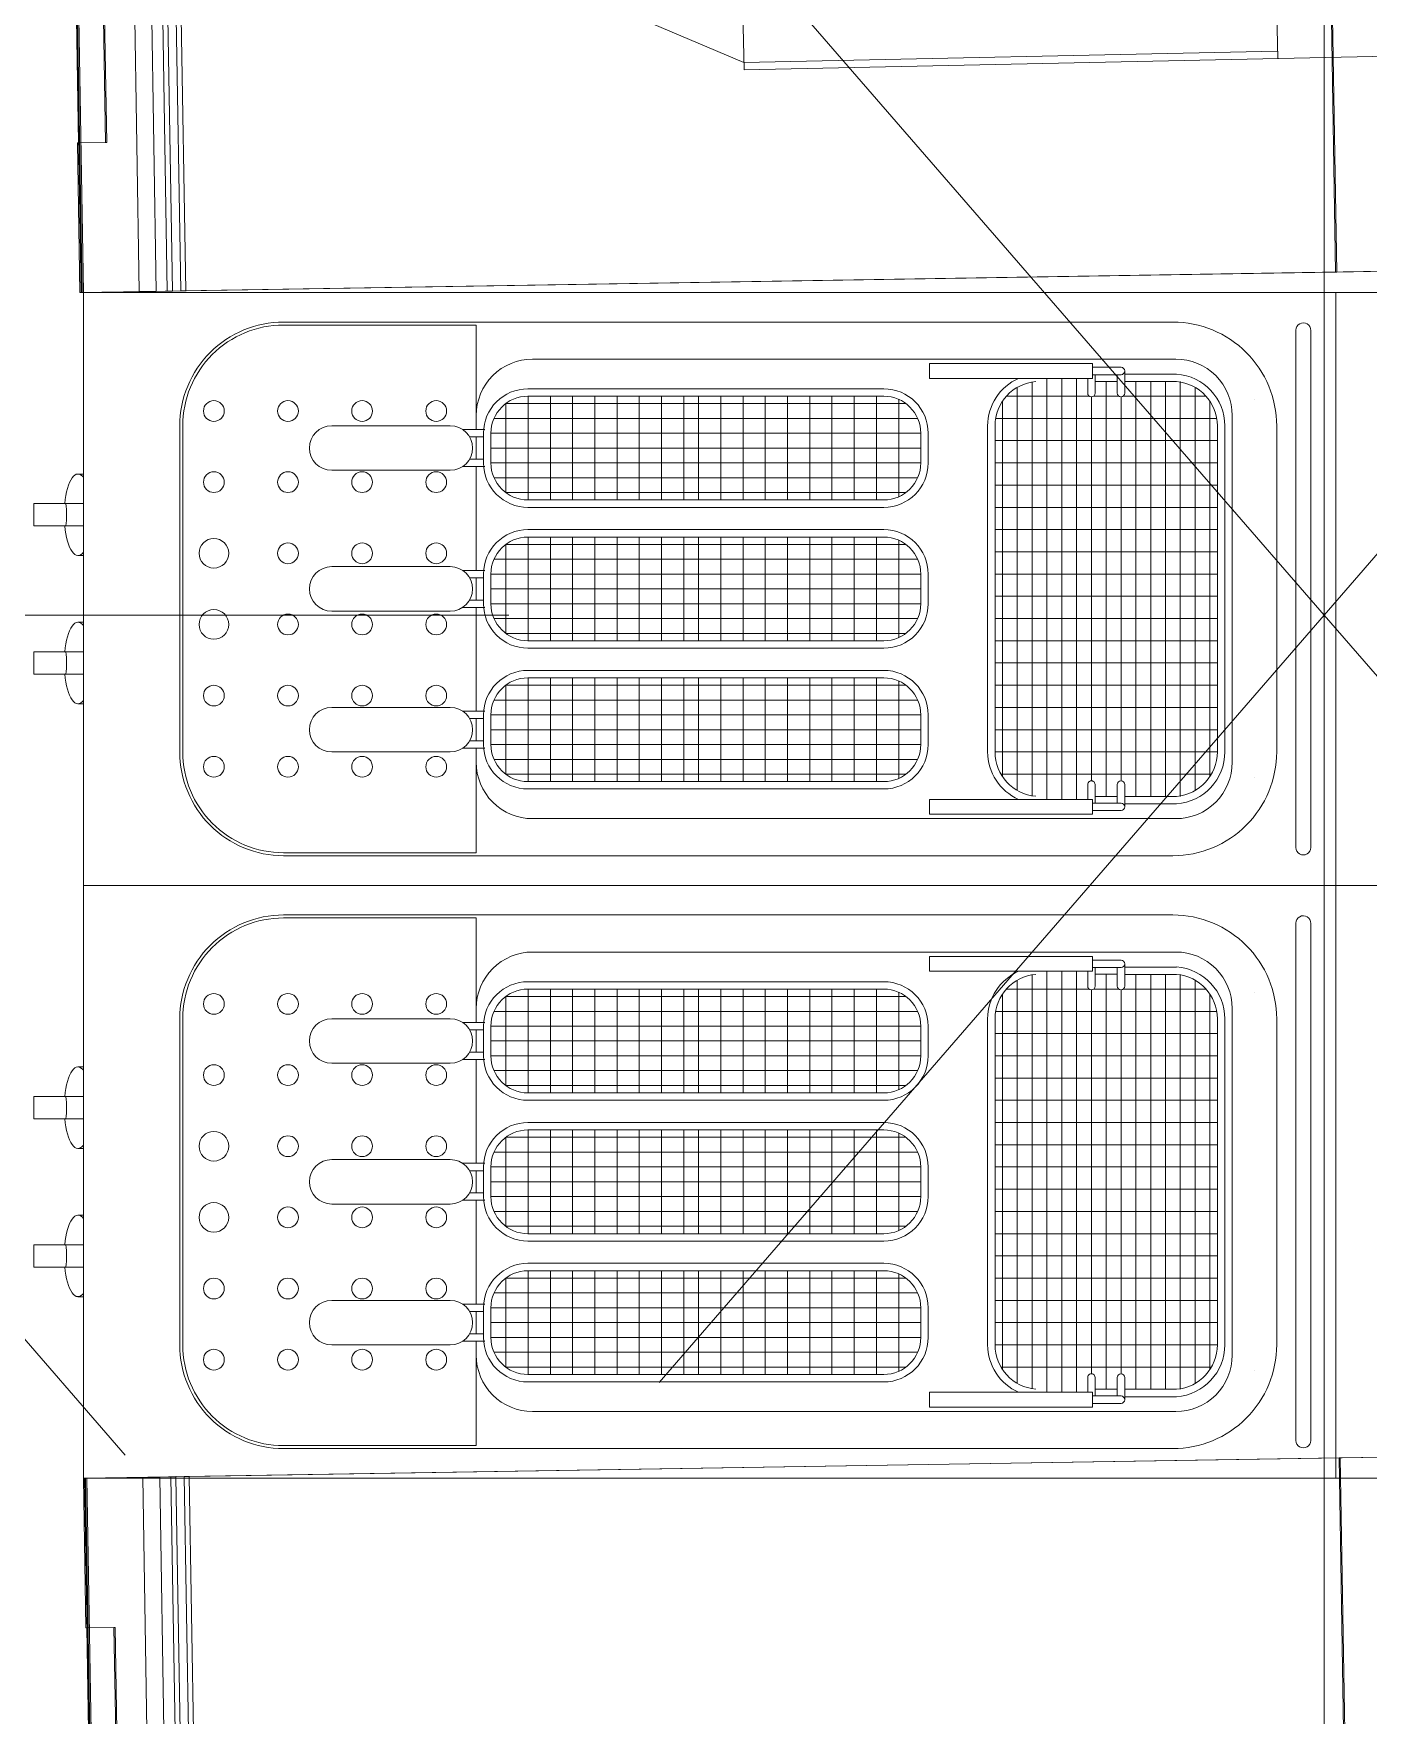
# Model space of a CAD drawing. Header units: millimetres. Extents: x -34838 to 729576, y -214038 to 121482.
# Drawn here: x 574916 to 575816, y -93390 to -92255 of the extents above; entities that cross this region are included whole.
import ezdxf

# ---------------------------------------------------------------- set-up
doc = ezdxf.new("R2010")
doc.units = ezdxf.units.MM
doc.header["$MEASUREMENT"] = 0
doc.linetypes.add('ШТРИХОВА 1_2', pattern=[1300, 750, -550])
doc.layers.add('0_Ном._пера__1', color=7, linetype='Continuous', lineweight=13)

msp = doc.modelspace()

# ---------------------------------------------------------------- linework, layer by layer
at = {"layer": '0_Ном._пера__1', "color": 7, "linetype": 'ШТРИХОВА 1_2', "lineweight": 13}
for p, q in [((574486.2, -91147.6), (575786.2, -92647.6)), ((575786.2, -92647.6), (575786.2, -91147.6)), ((575786.2, -92647.6), (575786.2, -91147.6)), ((577086.2, -91147.6), (575786.2, -92647.6)), ((574486.2, -92647.6), (575786.2, -92647.6)), ((574486.2, -92647.6), (575786.2, -92647.6)), ((574486.2, -94147.6), (575786.2, -92647.6)), ((574486.2, -92647.6), (575786.2, -94147.6)), ((575786.2, -92647.6), (575786.2, -94147.6)), ((577086.2, -92647.6), (575786.2, -92647.6)), ((577086.2, -92647.6), (575786.2, -92647.6)), ((575786.2, -92647.6), (575786.2, -94147.6)), ((577086.2, -94147.6), (575786.2, -92647.6))]:
    msp.add_line(p, q, dxfattribs=at)
at = {"layer": '0_Ном._пера__1', "color": 7, "linetype": 'Continuous', "lineweight": 13}
for p, q in [((575780.9, -91616.3), (575794, -92416.2)), ((575781.6, -91616.3), (575794.7, -92416.2)), ((574936.1, -91630.1), (574949.2, -92430)), ((575001.8, -91629), (575014.8, -92428.9)), ((575018.2, -92428.8), (575005.2, -91628.9)), ((575394.9, -92279.8), (575382.1, -91679.9)), ((575754.9, -92272.1), (575742, -91672.3)), ((574986.8, -92429.3), (574980.3, -92029.4)), ((574998.3, -92429.2), (574991.7, -92029.2)), ((575005.8, -92429), (574999.3, -92029.1)), ((575009.2, -92429), (575002.6, -92029)), ((574947.6, -92430), (574941.6, -92059.7)), ((574948.3, -92430), (574942.3, -92062.5)), ((574945.9, -92329), (574942.7, -92131)), ((574960.9, -92130.7), (574964.1, -92328.7)), ((574964.9, -92328.7), (574961.6, -92130.7)), ((575394.8, -92274.8), (575327.2, -92246.2)), ((575394.8, -92274.8), (575754.8, -92267.1)), ((575394.9, -92279.8), (575854.8, -92270)), ((574945.2, -92329), (574945.9, -92329)), ((574945.9, -92329), (574945.2, -92329)), ((574946.8, -92430), (574945.2, -92329)), ((574964.1, -92328.7), (574945.9, -92329)), ((574964.9, -92328.7), (574945.9, -92329)), ((574964.1, -92328.7), (574964.9, -92328.7)), ((575794, -92416.2), (574949.2, -92430)), ((575014.8, -92428.9), (575864.6, -92415)), ((575794.7, -92416.2), (575794, -92416.2)), ((575869.6, -92414.9), (575794.7, -92416.2)), ((575005.8, -92429), (574946.8, -92430)), ((574946.8, -92430), (574947.6, -92430)), ((574947.6, -92430), (574948.3, -92430)), ((575018.2, -92428.8), (574948.3, -92430)), ((574948.3, -92430), (574998.3, -92429.2)), ((574949.2, -92430), (574948.3, -92430)), ((574998.3, -92429.2), (574987.2, -92429.3)), ((574987.8, -92429.3), (575009.2, -92429)), ((575009.2, -92429), (575005.8, -92429)), ((575014.8, -92428.9), (575018.2, -92428.8)), ((575630, -92477.9), (575520, -92477.9)), ((575520, -92487.9), (575520, -92477.9)), ((575630, -92487.9), (575520, -92487.9)), ((575599.2, -92487.9), (575599.2, -92771.9)), ((575609.2, -92487.9), (575609.2, -92771.9)), ((575619.2, -92487.9), (575619.2, -92771.9)), ((575626.7, -92497.9), (575626.7, -92487.9)), ((575630, -92487.9), (575630, -92477.9)), ((575649.2, -92480.4), (575630, -92480.4)), ((575649.2, -92485.4), (575630, -92485.4)), ((575631.7, -92497.9), (575631.7, -92485.4)), ((575646.7, -92497.9), (575646.7, -92485.4)), ((575651.7, -92497.9), (575651.7, -92482.9)), ((575686.7, -92485), (575651.7, -92485)), ((575249.1, -92494.9), (575489.1, -92494.9)), ((575249.1, -92499.9), (575489.1, -92499.9)), ((575627.7, -92499.9), (575571.8, -92499.9)), ((575579.2, -92494), (575579.2, -92765.9)), ((575589.2, -92490.4), (575589.2, -92769.5)), ((575629.2, -92500.4), (575629.2, -92759.4)), ((575647.7, -92499.9), (575630.7, -92499.9)), ((575639.2, -92489.9), (575639.2, -92769.9)), ((575649.2, -92500.4), (575649.2, -92759.4)), ((575706.6, -92499.9), (575650.7, -92499.9)), ((575686.7, -92490), (575651.7, -92490)), ((575659.2, -92490), (575659.2, -92769.9)), ((575669.2, -92490), (575669.2, -92769.9)), ((575679.2, -92490), (575679.2, -92769.9)), ((575689.2, -92490), (575689.2, -92769.9)), ((575699.2, -92494), (575699.2, -92766)), ((575504.1, -92504.9), (575234.1, -92504.9)), ((575569.2, -92503.4), (575569.2, -92756.5)), ((575709.2, -92503.4), (575709.2, -92756.5)), ((575739.2, -92502.4), (575739.2, -92502.4)), ((575116.7, -92519.9), (575196.7, -92519.9)), ((575220.1, -92522.4), (575204.9, -92522.4)), ((575512, -92514.9), (575226.2, -92514.9)), ((575559.2, -92739.9), (575559.2, -92519.9)), ((575564.2, -92739.9), (575564.2, -92519.9)), ((575713.7, -92514.9), (575564.6, -92514.9)), ((575679.2, -92514.9), (575599.2, -92514.9)), ((575714.2, -92519.9), (575714.2, -92739.9)), ((575719.2, -92519.9), (575719.2, -92739.9)), ((575219.2, -92527.4), (575209.6, -92527.4)), ((575219.1, -92544.9), (575219.1, -92524.9)), ((575514.1, -92524.9), (575224.1, -92524.9)), ((575464.1, -92524.9), (575224.1, -92524.9)), ((575224.1, -92544.9), (575224.1, -92524.9)), ((575514.1, -92524.9), (575514.1, -92544.9)), ((575519.1, -92524.9), (575519.1, -92544.9)), ((575714.2, -92529.9), (575564.2, -92529.9)), ((575219.2, -92542.4), (575209.6, -92542.4)), ((575514.1, -92534.9), (575224.1, -92534.9)), ((575514.1, -92544.9), (575224.1, -92544.9)), ((575464.1, -92544.9), (575224.1, -92544.9)), ((575464.1, -92544.9), (575224.1, -92544.9)), ((575464.1, -92544.9), (575224.1, -92544.9)), ((575714.2, -92544.9), (575564.2, -92544.9)), ((575116.7, -92549.9), (575196.7, -92549.9)), ((575220.1, -92547.4), (575204.9, -92547.4)), ((575512, -92554.9), (575226.2, -92554.9)), ((575462, -92554.9), (575226.2, -92554.9)), ((575462, -92554.9), (575226.2, -92554.9)), ((575504.1, -92564.9), (575234.1, -92564.9)), ((575454.1, -92564.9), (575234.1, -92564.9)), ((575454.1, -92564.9), (575234.1, -92564.9)), ((575714.2, -92559.9), (575564.2, -92559.9)), ((575489.1, -92569.9), (575249.1, -92569.9)), ((575489.1, -92574.9), (575249.1, -92574.9)), ((575439.1, -92574.9), (575249.1, -92574.9)), ((575714.2, -92574.9), (575564.2, -92574.9)), ((575249.1, -92589.9), (575489.1, -92589.9)), ((575714.2, -92589.9), (575564.2, -92589.9)), ((575504.1, -92599.9), (575234.1, -92599.9)), ((575249.1, -92594.9), (575489.1, -92594.9)), ((575512, -92609.9), (575226.2, -92609.9)), ((575714.2, -92604.9), (575564.2, -92604.9)), ((575116.7, -92614.9), (575196.7, -92614.9)), ((575220.1, -92617.4), (575204.9, -92617.4)), ((575219.2, -92622.4), (575209.6, -92622.4)), ((575219.1, -92639.9), (575219.1, -92619.9)), ((575514.1, -92619.9), (575224.1, -92619.9)), ((575464.1, -92619.9), (575224.1, -92619.9)), ((575224.1, -92639.9), (575224.1, -92619.9)), ((575514.1, -92619.9), (575514.1, -92639.9)), ((575519.1, -92619.9), (575519.1, -92639.9)), ((575714.2, -92619.9), (575564.2, -92619.9)), ((575514.1, -92629.9), (575224.1, -92629.9)), ((575714.2, -92634.9), (575564.2, -92634.9)), ((575116.7, -92644.9), (575196.7, -92644.9)), ((575220.1, -92642.4), (575204.9, -92642.4)), ((575219.2, -92637.4), (575209.6, -92637.4)), ((575514.1, -92639.9), (575224.1, -92639.9)), ((575464.1, -92639.9), (575224.1, -92639.9)), ((575464.1, -92639.9), (575224.1, -92639.9)), ((575464.1, -92639.9), (575224.1, -92639.9)), ((575512, -92649.9), (575226.2, -92649.9)), ((575462, -92649.9), (575226.2, -92649.9)), ((575462, -92649.9), (575226.2, -92649.9)), ((575714.2, -92649.9), (575564.2, -92649.9)), ((575504.1, -92659.9), (575234.1, -92659.9)), ((575454.1, -92659.9), (575234.1, -92659.9)), ((575454.1, -92659.9), (575234.1, -92659.9)), ((575489.1, -92664.9), (575249.1, -92664.9)), ((575489.1, -92669.9), (575249.1, -92669.9)), ((575439.1, -92669.9), (575249.1, -92669.9)), ((575714.2, -92664.9), (575564.2, -92664.9)), ((575714.2, -92679.9), (575564.2, -92679.9)), ((575249.1, -92684.9), (575489.1, -92684.9)), ((575249.1, -92689.9), (575489.1, -92689.9)), ((575504.1, -92694.9), (575234.1, -92694.9)), ((575714.2, -92694.9), (575564.2, -92694.9)), ((575116.7, -92709.9), (575196.7, -92709.9)), ((575220.1, -92712.4), (575204.9, -92712.4)), ((575219.1, -92734.9), (575219.1, -92714.9)), ((575514.1, -92714.9), (575224.1, -92714.9)), ((575464.1, -92714.9), (575224.1, -92714.9)), ((575224.1, -92734.9), (575224.1, -92714.9)), ((575512, -92704.9), (575226.2, -92704.9)), ((575514.1, -92714.9), (575514.1, -92734.9)), ((575519.1, -92714.9), (575519.1, -92734.9)), ((575714.2, -92709.9), (575564.2, -92709.9)), ((575219.2, -92717.4), (575209.6, -92717.4)), ((575514.1, -92724.9), (575224.1, -92724.9)), ((575714.2, -92724.9), (575564.2, -92724.9)), ((575220.1, -92737.4), (575204.9, -92737.4)), ((575219.2, -92732.4), (575209.6, -92732.4)), ((575514.1, -92734.9), (575224.1, -92734.9)), ((575464.1, -92734.9), (575224.1, -92734.9)), ((575464.1, -92734.9), (575224.1, -92734.9)), ((575464.1, -92734.9), (575224.1, -92734.9)), ((575116.7, -92739.9), (575196.7, -92739.9)), ((575512, -92744.9), (575226.2, -92744.9)), ((575462, -92744.9), (575226.2, -92744.9)), ((575462, -92744.9), (575226.2, -92744.9)), ((575714.2, -92739.9), (575564.2, -92739.9)), ((575504.1, -92754.9), (575234.1, -92754.9)), ((575454.1, -92754.9), (575234.1, -92754.9)), ((575454.1, -92754.9), (575234.1, -92754.9)), ((575489.1, -92759.9), (575249.1, -92759.9)), ((575710.2, -92754.9), (575568.2, -92754.9)), ((575739.2, -92757.4), (575739.2, -92757.4)), ((575489.1, -92764.9), (575249.1, -92764.9)), ((575439.1, -92764.9), (575249.1, -92764.9)), ((575630, -92771.9), (575520, -92771.9)), ((575520, -92771.9), (575520, -92781.9)), ((575626.7, -92761.9), (575626.7, -92771.9)), ((575630, -92771.9), (575630, -92781.9)), ((575631.7, -92761.9), (575631.7, -92774.4)), ((575646.7, -92761.9), (575646.7, -92774.4)), ((575651.7, -92761.9), (575651.7, -92776.9)), ((575686.7, -92769.9), (575651.7, -92769.9)), ((575630, -92781.9), (575520, -92781.9)), ((575649.2, -92774.4), (575630, -92774.4)), ((575649.2, -92779.4), (575630, -92779.4)), ((575686.7, -92774.9), (575651.7, -92774.9)), ((575630, -92877.9), (575520, -92877.9)), ((575520, -92887.9), (575520, -92877.9)), ((575630, -92887.9), (575630, -92877.9)), ((575649.2, -92880.4), (575630, -92880.4)), ((575649.2, -92885.4), (575630, -92885.4)), ((575631.7, -92897.9), (575631.7, -92885.4)), ((575646.7, -92897.9), (575646.7, -92885.4)), ((575651.7, -92897.9), (575651.7, -92882.9)), ((575686.7, -92885), (575651.7, -92885)), ((575249.1, -92894.9), (575489.1, -92894.9)), ((575630, -92887.9), (575520, -92887.9)), ((575579.2, -92894), (575579.2, -93165.9)), ((575589.2, -92890.4), (575589.2, -93169.5)), ((575599.2, -92887.9), (575599.2, -93171.9)), ((575609.2, -92887.9), (575609.2, -93171.9)), ((575619.2, -92887.9), (575619.2, -93171.9)), ((575626.7, -92897.9), (575626.7, -92887.9)), ((575639.2, -92889.9), (575639.2, -93169.9)), ((575686.7, -92890), (575651.7, -92890)), ((575659.2, -92890), (575659.2, -93169.9)), ((575669.2, -92890), (575669.2, -93169.9)), ((575679.2, -92890), (575679.2, -93169.9)), ((575689.2, -92890), (575689.2, -93169.9)), ((575699.2, -92894), (575699.2, -93166)), ((575504.1, -92904.9), (575234.1, -92904.9)), ((575249.1, -92899.9), (575489.1, -92899.9)), ((575569.2, -92903.4), (575569.2, -93156.5)), ((575627.7, -92899.9), (575571.8, -92899.9)), ((575629.2, -92900.4), (575629.2, -93159.4)), ((575647.7, -92899.9), (575630.7, -92899.9)), ((575649.2, -92900.4), (575649.2, -93159.4)), ((575706.6, -92899.9), (575650.7, -92899.9)), ((575709.2, -92903.4), (575709.2, -93156.5)), ((575739.2, -92902.4), (575739.2, -92902.4)), ((575116.7, -92919.9), (575196.7, -92919.9)), ((575512, -92914.9), (575226.2, -92914.9)), ((575559.2, -93139.9), (575559.2, -92919.9)), ((575564.2, -93139.9), (575564.2, -92919.9)), ((575713.7, -92914.9), (575564.6, -92914.9)), ((575679.2, -92914.9), (575599.2, -92914.9)), ((575714.2, -92919.9), (575714.2, -93139.9)), ((575719.2, -92919.9), (575719.2, -93139.9)), ((575220.1, -92922.4), (575204.9, -92922.4)), ((575219.2, -92927.4), (575209.6, -92927.4)), ((575219.1, -92944.9), (575219.1, -92924.9)), ((575514.1, -92924.9), (575224.1, -92924.9)), ((575464.1, -92924.9), (575224.1, -92924.9)), ((575224.1, -92944.9), (575224.1, -92924.9)), ((575514.1, -92924.9), (575514.1, -92944.9)), ((575519.1, -92924.9), (575519.1, -92944.9)), ((575714.2, -92929.9), (575564.2, -92929.9)), ((575219.2, -92942.4), (575209.6, -92942.4)), ((575514.1, -92934.9), (575224.1, -92934.9)), ((575116.7, -92949.9), (575196.7, -92949.9)), ((575220.1, -92947.4), (575204.9, -92947.4)), ((575514.1, -92944.9), (575224.1, -92944.9)), ((575464.1, -92944.9), (575224.1, -92944.9)), ((575464.1, -92944.9), (575224.1, -92944.9)), ((575464.1, -92944.9), (575224.1, -92944.9)), ((575714.2, -92944.9), (575564.2, -92944.9)), ((575512, -92954.9), (575226.2, -92954.9)), ((575462, -92954.9), (575226.2, -92954.9)), ((575462, -92954.9), (575226.2, -92954.9)), ((575504.1, -92964.9), (575234.1, -92964.9)), ((575454.1, -92964.9), (575234.1, -92964.9)), ((575454.1, -92964.9), (575234.1, -92964.9)), ((575714.2, -92959.9), (575564.2, -92959.9)), ((575489.1, -92969.9), (575249.1, -92969.9)), ((575489.1, -92974.9), (575249.1, -92974.9)), ((575439.1, -92974.9), (575249.1, -92974.9)), ((575714.2, -92974.9), (575564.2, -92974.9)), ((575249.1, -92989.9), (575489.1, -92989.9)), ((575249.1, -92994.9), (575489.1, -92994.9)), ((575714.2, -92989.9), (575564.2, -92989.9)), ((575512, -93009.9), (575226.2, -93009.9)), ((575504.1, -92999.9), (575234.1, -92999.9)), ((575714.2, -93004.9), (575564.2, -93004.9)), ((575116.7, -93014.9), (575196.7, -93014.9)), ((575220.1, -93017.4), (575204.9, -93017.4)), ((575219.1, -93039.9), (575219.1, -93019.9)), ((575514.1, -93019.9), (575224.1, -93019.9)), ((575464.1, -93019.9), (575224.1, -93019.9)), ((575224.1, -93039.9), (575224.1, -93019.9)), ((575514.1, -93019.9), (575514.1, -93039.9)), ((575519.1, -93019.9), (575519.1, -93039.9)), ((575714.2, -93019.9), (575564.2, -93019.9)), ((575219.2, -93022.4), (575209.6, -93022.4)), ((575514.1, -93029.9), (575224.1, -93029.9)), ((575116.7, -93044.9), (575196.7, -93044.9)), ((575220.1, -93042.4), (575204.9, -93042.4)), ((575219.2, -93037.4), (575209.6, -93037.4)), ((575514.1, -93039.9), (575224.1, -93039.9)), ((575464.1, -93039.9), (575224.1, -93039.9)), ((575464.1, -93039.9), (575224.1, -93039.9)), ((575464.1, -93039.9), (575224.1, -93039.9)), ((575714.2, -93034.9), (575564.2, -93034.9)), ((575512, -93049.9), (575226.2, -93049.9)), ((575462, -93049.9), (575226.2, -93049.9)), ((575462, -93049.9), (575226.2, -93049.9)), ((575714.2, -93049.9), (575564.2, -93049.9)), ((575504.1, -93059.9), (575234.1, -93059.9)), ((575454.1, -93059.9), (575234.1, -93059.9)), ((575454.1, -93059.9), (575234.1, -93059.9)), ((575489.1, -93064.9), (575249.1, -93064.9)), ((575714.2, -93064.9), (575564.2, -93064.9)), ((575489.1, -93069.9), (575249.1, -93069.9)), ((575439.1, -93069.9), (575249.1, -93069.9)), ((575249.1, -93084.9), (575489.1, -93084.9)), ((575249.1, -93089.9), (575489.1, -93089.9)), ((575714.2, -93079.9), (575564.2, -93079.9)), ((575504.1, -93094.9), (575234.1, -93094.9)), ((575714.2, -93094.9), (575564.2, -93094.9)), ((575116.7, -93109.9), (575196.7, -93109.9)), ((575220.1, -93112.4), (575204.9, -93112.4)), ((575512, -93104.9), (575226.2, -93104.9)), ((575714.2, -93109.9), (575564.2, -93109.9)), ((575219.2, -93117.4), (575209.6, -93117.4)), ((575219.1, -93134.9), (575219.1, -93114.9)), ((575514.1, -93114.9), (575224.1, -93114.9)), ((575464.1, -93114.9), (575224.1, -93114.9)), ((575224.1, -93134.9), (575224.1, -93114.9)), ((575514.1, -93114.9), (575514.1, -93134.9)), ((575519.1, -93114.9), (575519.1, -93134.9)), ((575219.2, -93132.4), (575209.6, -93132.4)), ((575514.1, -93124.9), (575224.1, -93124.9)), ((575514.1, -93134.9), (575224.1, -93134.9)), ((575464.1, -93134.9), (575224.1, -93134.9)), ((575464.1, -93134.9), (575224.1, -93134.9)), ((575464.1, -93134.9), (575224.1, -93134.9)), ((575714.2, -93124.9), (575564.2, -93124.9)), ((575116.7, -93139.9), (575196.7, -93139.9)), ((575220.1, -93137.4), (575204.9, -93137.4)), ((575512, -93144.9), (575226.2, -93144.9)), ((575462, -93144.9), (575226.2, -93144.9)), ((575462, -93144.9), (575226.2, -93144.9)), ((575714.2, -93139.9), (575564.2, -93139.9)), ((575504.1, -93154.9), (575234.1, -93154.9)), ((575454.1, -93154.9), (575234.1, -93154.9)), ((575454.1, -93154.9), (575234.1, -93154.9)), ((575710.2, -93154.9), (575568.2, -93154.9)), ((575739.2, -93157.4), (575739.2, -93157.4)), ((575489.1, -93159.9), (575249.1, -93159.9)), ((575489.1, -93164.9), (575249.1, -93164.9)), ((575439.1, -93164.9), (575249.1, -93164.9)), ((575626.7, -93161.9), (575626.7, -93171.9)), ((575631.7, -93161.9), (575631.7, -93174.4)), ((575646.7, -93161.9), (575646.7, -93174.4)), ((575651.7, -93161.9), (575651.7, -93176.9)), ((575630, -93171.9), (575520, -93171.9)), ((575520, -93171.9), (575520, -93181.9)), ((575630, -93171.9), (575630, -93181.9)), ((575649.2, -93174.4), (575630, -93174.4)), ((575649.2, -93179.4), (575630, -93179.4)), ((575686.7, -93169.9), (575651.7, -93169.9)), ((575686.7, -93174.9), (575651.7, -93174.9)), ((575630, -93181.9), (575520, -93181.9)), ((575017.2, -93228.8), (575867, -93214.9)), ((575872, -93214.9), (575797.1, -93216.1)), ((575796.4, -93216.1), (574951.6, -93229.9)), ((575796.4, -93216.1), (575809.4, -94016)), ((575797.1, -93216.1), (575796.4, -93216.1)), ((575797.1, -93216.1), (575810.1, -94016)), ((575008.2, -93229), (574949.2, -93229.9)), ((574950.9, -93330.9), (574949.2, -93229.9)), ((574949.2, -93229.9), (574950, -93229.9)), ((574950, -93229.9), (575000.7, -93229.1)), ((574956.1, -93600.2), (574950, -93229.9)), ((574950.7, -93229.9), (575020.6, -93228.8)), ((574956.7, -93597.4), (574950.7, -93229.9)), ((574951.6, -93229.9), (574950.7, -93229.9)), ((574951.6, -93229.9), (574964.7, -94029.8)), ((574989.2, -93229.3), (574989.2, -93229.3)), ((574995.7, -93629.3), (574989.2, -93229.3)), ((575000.7, -93229.1), (574989.6, -93229.3)), ((574990.2, -93229.3), (575011.6, -93228.9)), ((575007.2, -93629.1), (575000.7, -93229.1)), ((575011.6, -93228.9), (575008.2, -93229)), ((575014.8, -93628.9), (575008.2, -93229)), ((575018.1, -93628.9), (575011.6, -93228.9)), ((575017.2, -93228.8), (575017.2, -93228.8)), ((575020.6, -93228.8), (575017.2, -93228.8)), ((575017.2, -93228.8), (575030.3, -94028.7)), ((575033.7, -94028.7), (575020.6, -93228.8)), ((574950.9, -93330.9), (574969.8, -93330.6)), ((574951.6, -93330.9), (574950.9, -93330.9)), ((574970.6, -93330.6), (574951.6, -93330.9)), ((574954.8, -93528.9), (574951.6, -93330.9)), ((574970.6, -93330.6), (574969.8, -93330.6)), ((574969.8, -93330.6), (574973.1, -93528.6)), ((574973.8, -93528.6), (574970.6, -93330.6))]:
    msp.add_line(p, q, dxfattribs=at)
for points in [[(574949.2, -92829.9), (575869.2, -92829.9), (575869.2, -92429.9), (574949.2, -92429.9)], [(574949.2, -93229.9), (575869.2, -93229.9), (575869.2, -92829.9), (574949.2, -92829.9)]]:
    msp.add_lwpolyline(points, close=True, dxfattribs=at)
for points in [[(575794.2, -92429.9), (575794.2, -92829.9)], [(575767.2, -92804.4), (575767.2, -92455.4)], [(575777.2, -92455.3), (575777.2, -92804.4)], [(575249.2, -92499.9), (575249.2, -92569.9)], [(575264.2, -92499.9), (575264.2, -92569.9)], [(575279.2, -92499.9), (575279.2, -92569.9)], [(575294.2, -92499.9), (575294.2, -92569.9)], [(575309.2, -92499.9), (575309.2, -92569.9)], [(575324.2, -92499.9), (575324.2, -92569.9)], [(575339.2, -92499.9), (575339.2, -92569.9)], [(575354.2, -92499.9), (575354.2, -92569.9)], [(575364.2, -92499.9), (575364.2, -92569.9)], [(575379.2, -92499.9), (575379.2, -92569.9)], [(575394.2, -92499.9), (575394.2, -92569.9)], [(575409.2, -92499.9), (575409.2, -92569.9)], [(575424.2, -92499.9), (575424.2, -92569.9)], [(575439.2, -92499.9), (575439.2, -92569.9)], [(575454.2, -92499.9), (575454.2, -92569.9)], [(575469.2, -92499.9), (575469.2, -92569.9)], [(575484.2, -92499.9), (575484.2, -92569.9)], [(575631.7, -92489.9), (575646.7, -92489.9)], [(575234.2, -92504.9), (575234.2, -92565)], [(575499.2, -92502), (575499.2, -92567.8)], [(575214.2, -92542.4), (575214.2, -92527.4)], [(575214.2, -92527.4), (575214.2, -92542.4)], [(574949.2, -92552.4), (574945.5, -92552.4)], [(575214.2, -92617.4), (575214.2, -92547.4)], [(575214.2, -92547.4), (575214.2, -92617.4)], [(574915.7, -92572.4), (574915.7, -92587.4), (574949.2, -92587.4)], [(574915.7, -92572.4), (574949.2, -92572.4)], [(575234.2, -92599.9), (575234.2, -92660)], [(575249.2, -92594.9), (575249.2, -92664.9)], [(575264.2, -92594.9), (575264.2, -92664.9)], [(575279.2, -92594.9), (575279.2, -92664.9)], [(575294.2, -92594.9), (575294.2, -92664.9)], [(575309.2, -92594.9), (575309.2, -92664.9)], [(575324.2, -92594.9), (575324.2, -92664.9)], [(575339.2, -92594.9), (575339.2, -92664.9)], [(575354.2, -92594.9), (575354.2, -92664.9)], [(575364.2, -92594.9), (575364.2, -92664.9)], [(575379.2, -92594.9), (575379.2, -92664.9)], [(575394.2, -92594.9), (575394.2, -92664.9)], [(575409.2, -92594.9), (575409.2, -92664.9)], [(575424.2, -92594.9), (575424.2, -92664.9)], [(575439.2, -92594.9), (575439.2, -92664.9)], [(575454.2, -92594.9), (575454.2, -92664.9)], [(575469.2, -92594.9), (575469.2, -92664.9)], [(575484.2, -92594.9), (575484.2, -92664.9)], [(575499.2, -92597), (575499.2, -92662.8)], [(574949.2, -92607.4), (574945.5, -92607.4)], [(575214.2, -92637.4), (575214.2, -92622.4)], [(575214.2, -92622.4), (575214.2, -92637.4)], [(575214.2, -92712.4), (575214.2, -92642.4)], [(575214.2, -92642.4), (575214.2, -92712.4)], [(574949.2, -92652.4), (574945.5, -92652.4)], [(574915.7, -92687.4), (574915.7, -92672.4), (574949.2, -92672.4)], [(574915.7, -92687.4), (574949.2, -92687.4)], [(575249.2, -92689.9), (575249.2, -92759.9)], [(575264.2, -92689.9), (575264.2, -92759.9)], [(575279.2, -92689.9), (575279.2, -92759.9)], [(575294.2, -92689.9), (575294.2, -92759.9)], [(575309.2, -92689.9), (575309.2, -92759.9)], [(575324.2, -92689.9), (575324.2, -92759.9)], [(575339.2, -92689.9), (575339.2, -92759.9)], [(575354.2, -92689.9), (575354.2, -92759.9)], [(575364.2, -92689.9), (575364.2, -92759.9)], [(575379.2, -92689.9), (575379.2, -92759.9)], [(575394.2, -92689.9), (575394.2, -92759.9)], [(575409.2, -92689.9), (575409.2, -92759.9)], [(575424.2, -92689.9), (575424.2, -92759.9)], [(575439.2, -92689.9), (575439.2, -92759.9)], [(575454.2, -92689.9), (575454.2, -92759.9)], [(575469.2, -92689.9), (575469.2, -92759.9)], [(575484.2, -92689.9), (575484.2, -92759.9)], [(575499.2, -92692), (575499.2, -92757.8)], [(575234.2, -92694.9), (575234.2, -92755)], [(574949.2, -92707.4), (574945.5, -92707.4)], [(575214.2, -92732.4), (575214.2, -92717.4)], [(575214.2, -92717.4), (575214.2, -92732.4)], [(575646.7, -92769.9), (575631.7, -92769.9)], [(575631.7, -92769.9), (575646.7, -92769.9)], [(575794.2, -92829.9), (575794.2, -93229.9)], [(575767.2, -93204.4), (575767.2, -92855.4)], [(575777.2, -92855.3), (575777.2, -93204.4)], [(575631.7, -92889.9), (575646.7, -92889.9)], [(575234.2, -92904.9), (575234.2, -92965)], [(575249.2, -92899.9), (575249.2, -92969.9)], [(575264.2, -92899.9), (575264.2, -92969.9)], [(575279.2, -92899.9), (575279.2, -92969.9)], [(575294.2, -92899.9), (575294.2, -92969.9)], [(575309.2, -92899.9), (575309.2, -92969.9)], [(575324.2, -92899.9), (575324.2, -92969.9)], [(575339.2, -92899.9), (575339.2, -92969.9)], [(575354.2, -92899.9), (575354.2, -92969.9)], [(575364.2, -92899.9), (575364.2, -92969.9)], [(575379.2, -92899.9), (575379.2, -92969.9)], [(575394.2, -92899.9), (575394.2, -92969.9)], [(575409.2, -92899.9), (575409.2, -92969.9)], [(575424.2, -92899.9), (575424.2, -92969.9)], [(575439.2, -92899.9), (575439.2, -92969.9)], [(575454.2, -92899.9), (575454.2, -92969.9)], [(575469.2, -92899.9), (575469.2, -92969.9)], [(575484.2, -92899.9), (575484.2, -92969.9)], [(575499.2, -92902), (575499.2, -92967.8)], [(575214.2, -92942.4), (575214.2, -92927.4)], [(575214.2, -92927.4), (575214.2, -92942.4)], [(574949.2, -92952.4), (574945.5, -92952.4)], [(575214.2, -93017.4), (575214.2, -92947.4)], [(575214.2, -92947.4), (575214.2, -93017.4)], [(574915.7, -92972.4), (574915.7, -92987.4), (574949.2, -92987.4)], [(574915.7, -92972.4), (574949.2, -92972.4)], [(575249.2, -92994.9), (575249.2, -93064.9)], [(575264.2, -92994.9), (575264.2, -93064.9)], [(575279.2, -92994.9), (575279.2, -93064.9)], [(575294.2, -92994.9), (575294.2, -93064.9)], [(575309.2, -92994.9), (575309.2, -93064.9)], [(575324.2, -92994.9), (575324.2, -93064.9)], [(575339.2, -92994.9), (575339.2, -93064.9)], [(575354.2, -92994.9), (575354.2, -93064.9)], [(575364.2, -92994.9), (575364.2, -93064.9)], [(575379.2, -92994.9), (575379.2, -93064.9)], [(575394.2, -92994.9), (575394.2, -93064.9)], [(575409.2, -92994.9), (575409.2, -93064.9)], [(575424.2, -92994.9), (575424.2, -93064.9)], [(575439.2, -92994.9), (575439.2, -93064.9)], [(575454.2, -92994.9), (575454.2, -93064.9)], [(575469.2, -92994.9), (575469.2, -93064.9)], [(575484.2, -92994.9), (575484.2, -93064.9)], [(575499.2, -92997), (575499.2, -93062.8)], [(574949.2, -93007.4), (574945.5, -93007.4)], [(575234.2, -92999.9), (575234.2, -93060)], [(575214.2, -93037.4), (575214.2, -93022.4)], [(575214.2, -93022.4), (575214.2, -93037.4)], [(575214.2, -93112.4), (575214.2, -93042.4)], [(575214.2, -93042.4), (575214.2, -93112.4)], [(574949.2, -93052.4), (574945.5, -93052.4)], [(574915.7, -93087.4), (574915.7, -93072.4), (574949.2, -93072.4)], [(574915.7, -93087.4), (574949.2, -93087.4)], [(575249.2, -93089.9), (575249.2, -93159.9)], [(575264.2, -93089.9), (575264.2, -93159.9)], [(575279.2, -93089.9), (575279.2, -93159.9)], [(575294.2, -93089.9), (575294.2, -93159.9)], [(575309.2, -93089.9), (575309.2, -93159.9)], [(575324.2, -93089.9), (575324.2, -93159.9)], [(575339.2, -93089.9), (575339.2, -93159.9)], [(575354.2, -93089.9), (575354.2, -93159.9)], [(575364.2, -93089.9), (575364.2, -93159.9)], [(575379.2, -93089.9), (575379.2, -93159.9)], [(575394.2, -93089.9), (575394.2, -93159.9)], [(575409.2, -93089.9), (575409.2, -93159.9)], [(575424.2, -93089.9), (575424.2, -93159.9)], [(575439.2, -93089.9), (575439.2, -93159.9)], [(575454.2, -93089.9), (575454.2, -93159.9)], [(575469.2, -93089.9), (575469.2, -93159.9)], [(575484.2, -93089.9), (575484.2, -93159.9)], [(575234.2, -93094.9), (575234.2, -93155)], [(575499.2, -93092), (575499.2, -93157.8)], [(574949.2, -93107.4), (574945.5, -93107.4)], [(575214.2, -93132.4), (575214.2, -93117.4)], [(575214.2, -93117.4), (575214.2, -93132.4)], [(575646.7, -93169.9), (575631.7, -93169.9)], [(575631.7, -93169.9), (575646.7, -93169.9)]]:
    msp.add_lwpolyline(points, dxfattribs=at)
for points in [[(575754.2, -92519.9), (575754.2, -92739.9, -0.414214), (575684.2, -92809.9), (575084.2, -92809.9, -0.414214), (575014.2, -92739.9), (575014.2, -92519.9, -0.414214), (575084.2, -92449.9), (575684.2, -92449.9, -0.414214)], [(575754.2, -92919.9), (575754.2, -93139.9, -0.414214), (575684.2, -93209.9), (575084.2, -93209.9, -0.414214), (575014.2, -93139.9), (575014.2, -92919.9, -0.414214), (575084.2, -92849.9), (575684.2, -92849.9, -0.414214)]]:
    msp.add_lwpolyline(points, format="xyb", close=True, dxfattribs=at)
for points in [[(575214.2, -92737.4), (575214.2, -92807.9), (575084.2, -92807.9, -0.414214), (575016.2, -92739.9), (575016.2, -92519.9, -0.414214), (575084.2, -92451.9), (575214.2, -92451.9), (575214.2, -92522.4)], [(575214.2, -92522.4), (575214.2, -92512.9, -0.414214), (575252.2, -92474.9), (575686.2, -92474.9, -0.414214), (575724.2, -92512.9)], [(575686.7, -92490, -0.389983), (575714.2, -92519.9)], [(575724.2, -92512.9), (575724.2, -92746.9, -0.414214), (575686.2, -92784.9), (575252.2, -92784.9, -0.414214), (575214.2, -92746.9), (575214.2, -92737.4)], [(575214.2, -93137.4), (575214.2, -93207.9), (575084.2, -93207.9, -0.414214), (575016.2, -93139.9), (575016.2, -92919.9, -0.414214), (575084.2, -92851.9), (575214.2, -92851.9), (575214.2, -92922.4)], [(575214.2, -92922.4), (575214.2, -92912.9, -0.414214), (575252.2, -92874.9), (575686.2, -92874.9, -0.414214), (575724.2, -92912.9)], [(575686.7, -92890, -0.389983), (575714.2, -92919.9)], [(575724.2, -92912.9), (575724.2, -93146.9, -0.414214), (575686.2, -93184.9), (575252.2, -93184.9, -0.414214), (575214.2, -93146.9), (575214.2, -93137.4)]]:
    msp.add_lwpolyline(points, format="xyb", dxfattribs=at)
for centre, radius in [((575037.2, -92509.9), 7), ((575087.2, -92509.9), 7), ((575137.2, -92509.9), 7), ((575187.2, -92509.9), 7), ((575037.2, -92557.9), 7), ((575087.2, -92557.9), 7), ((575137.2, -92557.9), 7), ((575187.2, -92557.9), 7), ((575037.2, -92605.9), 10), ((575087.2, -92605.9), 7), ((575137.2, -92605.9), 7), ((575187.2, -92605.9), 7), ((575037.2, -92653.9), 10), ((575087.2, -92653.9), 7), ((575137.2, -92653.9), 7), ((575187.2, -92653.9), 7), ((575037.2, -92701.9), 7), ((575087.2, -92701.9), 7), ((575137.2, -92701.9), 7), ((575187.2, -92701.9), 7), ((575037.2, -92749.9), 7), ((575087.2, -92749.9), 7), ((575137.2, -92749.9), 7), ((575187.2, -92749.9), 7), ((575037.2, -92909.9), 7), ((575087.2, -92909.9), 7), ((575137.2, -92909.9), 7), ((575187.2, -92909.9), 7), ((575037.2, -92957.9), 7), ((575087.2, -92957.9), 7), ((575137.2, -92957.9), 7), ((575187.2, -92957.9), 7), ((575037.2, -93005.9), 10), ((575087.2, -93005.9), 7), ((575137.2, -93005.9), 7), ((575187.2, -93005.9), 7), ((575037.2, -93053.9), 10), ((575087.2, -93053.9), 7), ((575137.2, -93053.9), 7), ((575187.2, -93053.9), 7), ((575037.2, -93101.9), 7), ((575087.2, -93101.9), 7), ((575137.2, -93101.9), 7), ((575187.2, -93101.9), 7), ((575037.2, -93149.9), 7), ((575087.2, -93149.9), 7), ((575137.2, -93149.9), 7), ((575187.2, -93149.9), 7)]:
    msp.add_circle(centre, radius, dxfattribs=at)
for centre, radius, start, end in [((575772.2, -92455.4), 5, 358.4783, 180), ((575594.2, -92519.9), 35, 113.8955, 180), ((575649.2, -92482.9), 2.5, 270, 90), ((575684.2, -92519.9), 35, 0, 85.904), ((575249.1, -92524.9), 30, 90, 180), ((575249.1, -92524.9), 25, 90, 180), ((575489.1, -92524.9), 30, 0, 90), ((575489.1, -92524.9), 25, 0, 90), ((575594.2, -92519.9), 30, 94.7802, 180), ((575629.2, -92497.9), 2.5, 179.9999, 359.9999), ((575649.2, -92497.9), 2.5, 180, 0), ((575116.7, -92534.9), 15, 90, 270), ((575196.7, -92534.9), 15, 270, 90), ((575249.1, -92544.9), 30, 180, 270), ((575249.1, -92544.9), 25, 180, 270), ((575489.1, -92544.9), 25, 270, 0), ((575489.1, -92544.9), 30, 270, 0), ((574870.1, -92579.9), 67.7, 353.6378, 6.3622), ((575249.1, -92619.9), 30, 90, 180), ((575489.1, -92619.9), 30, 0, 90), ((575249.1, -92619.9), 25, 90, 180), ((575489.1, -92619.9), 25, 0, 90), ((575116.7, -92629.9), 15, 90, 270), ((575196.7, -92629.9), 15, 270, 90), ((575249.1, -92639.9), 30, 180, 270), ((575249.1, -92639.9), 25, 180, 270), ((575489.1, -92639.9), 25, 270, 0), ((575489.1, -92639.9), 30, 270, 0), ((574870.1, -92679.9), 67.7, 353.6378, 6.3622), ((575249.1, -92714.9), 30, 90, 180), ((575249.1, -92714.9), 25, 90, 180), ((575489.1, -92714.9), 30, 0, 90), ((575489.1, -92714.9), 25, 0, 90), ((575116.7, -92724.9), 15, 90, 270), ((575196.7, -92724.9), 15, 270, 90), ((575249.1, -92734.9), 30, 180, 270), ((575249.1, -92734.9), 25, 180, 270), ((575489.1, -92734.9), 25, 270, 0), ((575489.1, -92734.9), 30, 270, 0), ((575594.2, -92739.9), 35, 180, 246.1045), ((575594.2, -92739.9), 30, 180, 265.2198), ((575684.1, -92739.9), 35.1, 274.2087, 0), ((575684.1, -92739.9), 30.1, 274.91, 0), ((575629.2, -92761.9), 2.5, 0.0001, 180.0001), ((575649.2, -92761.9), 2.5, 0, 180), ((575649.2, -92776.9), 2.5, 270, 90), ((575772.2, -92804.4), 5, 180, 0.0003), ((575772.2, -92855.4), 5, 358.4783, 180), ((575649.2, -92882.9), 2.5, 270, 90), ((575684.2, -92919.9), 35, 0, 85.904), ((575249.1, -92924.9), 30, 90, 180), ((575489.1, -92924.9), 30, 0, 90), ((575594.2, -92919.9), 35, 113.8955, 180), ((575594.2, -92919.9), 30, 94.7802, 180), ((575249.1, -92924.9), 25, 90, 180), ((575489.1, -92924.9), 25, 0, 90), ((575629.2, -92897.9), 2.5, 179.9999, 359.9999), ((575649.2, -92897.9), 2.5, 180, 0), ((575116.7, -92934.9), 15, 90, 270), ((575196.7, -92934.9), 15, 270, 90), ((575249.1, -92944.9), 30, 180, 270), ((575249.1, -92944.9), 25, 180, 270), ((575489.1, -92944.9), 25, 270, 0), ((575489.1, -92944.9), 30, 270, 0), ((574870.1, -92979.9), 67.7, 353.6378, 6.3622), ((575249.1, -93019.9), 30, 90, 180), ((575249.1, -93019.9), 25, 90, 180), ((575489.1, -93019.9), 30, 0, 90), ((575489.1, -93019.9), 25, 0, 90), ((575116.7, -93029.9), 15, 90, 270), ((575196.7, -93029.9), 15, 270, 90), ((575249.1, -93039.9), 30, 180, 270), ((575249.1, -93039.9), 25, 180, 270), ((575489.1, -93039.9), 25, 270, 0), ((575489.1, -93039.9), 30, 270, 0), ((574870.1, -93079.9), 67.7, 353.6378, 6.3622), ((575249.1, -93114.9), 30, 90, 180), ((575249.1, -93114.9), 25, 90, 180), ((575489.1, -93114.9), 30, 0, 90), ((575489.1, -93114.9), 25, 0, 90), ((575116.7, -93124.9), 15, 90, 270), ((575196.7, -93124.9), 15, 270, 90), ((575249.1, -93134.9), 30, 180, 270), ((575249.1, -93134.9), 25, 180, 270), ((575489.1, -93134.9), 25, 270, 0), ((575489.1, -93134.9), 30, 270, 0), ((575594.2, -93139.9), 35, 180, 246.1045), ((575594.2, -93139.9), 30, 180, 265.2198), ((575684.1, -93139.9), 35.1, 274.2087, 0), ((575684.1, -93139.9), 30.1, 274.91, 0), ((575629.2, -93161.9), 2.5, 0.0001, 180.0001), ((575649.2, -93161.9), 2.5, 0, 180), ((575649.2, -93176.9), 2.5, 270, 90), ((575772.2, -93204.4), 5, 180, 0.0003)]:
    msp.add_arc(centre, radius, start, end, dxfattribs=at)
for centre, major_axis, start_param, end_param in [((574945.5, -92579.9), (0, -27.5), 2.735127, 4.436162), ((574945.5, -92579.9), (0, -27.5), 4.988616, 6.689651), ((574945.5, -92679.9), (0, 27.5), 5.87672, 7.577755), ((574945.5, -92679.9), (0, 27.5), 1.847023, 3.548058), ((574945.5, -92979.9), (0, -27.5), 2.735127, 4.436162), ((574945.5, -92979.9), (0, -27.5), 4.988616, 6.689651), ((574945.5, -93079.9), (0, 27.5), 5.87672, 7.577755), ((574945.5, -93079.9), (0, 27.5), 1.847023, 3.548058)]:
    msp.add_ellipse(centre, major_axis=major_axis, ratio=0.338182, start_param=start_param, end_param=end_param, dxfattribs=at)
msp.add_point((575011.6, -93228.9), dxfattribs=at)

doc.saveas('drawing.dxf')
